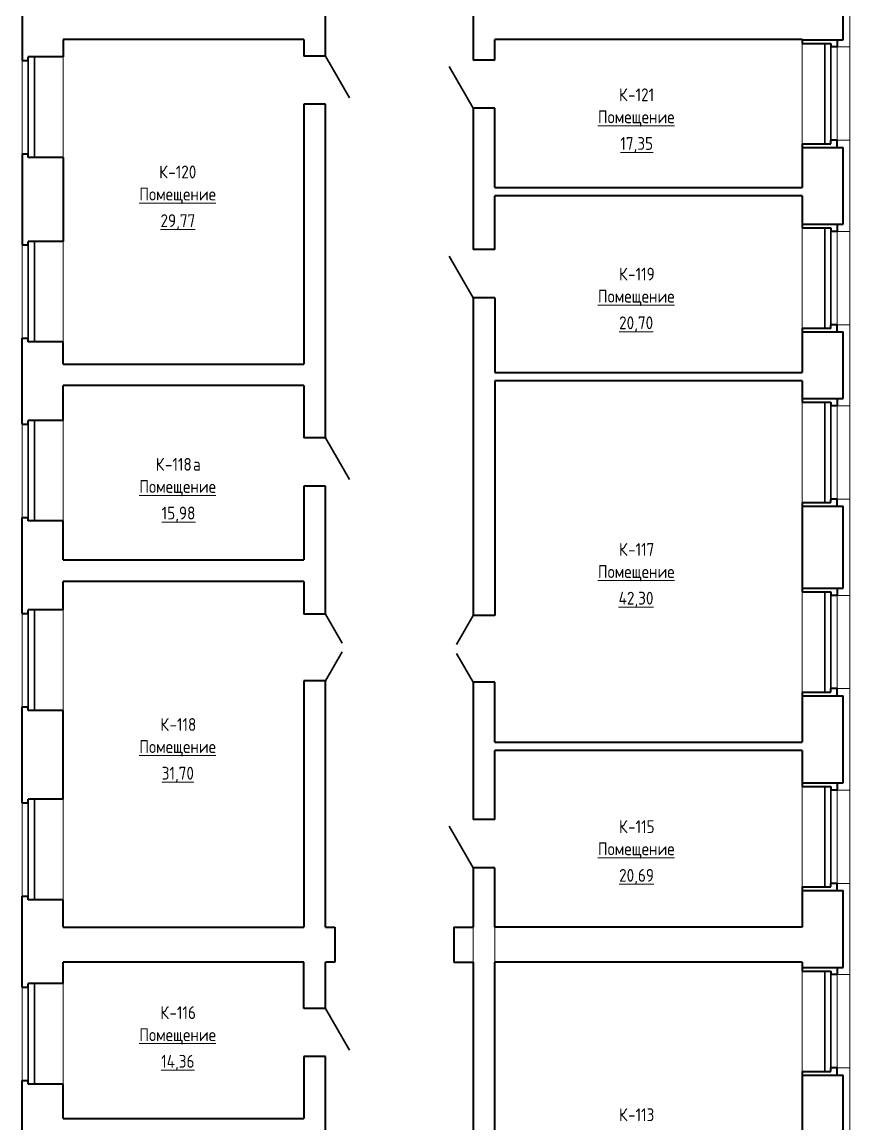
# Model space of a CAD drawing. Header units: millimetres. Extents: x -24 to 373619, y 275 to 149465.
# Drawn here: x 100066 to 116216, y 87105 to 108605 of the extents above; entities that cross this region are included whole.
import ezdxf

# ---------------------------------------------------------------- set-up
doc = ezdxf.new("R2010")
doc.units = ezdxf.units.MM
for name, color, linetype, lineweight in [('Двери', 7, 'Continuous', 18), ('Каркас_Импост', 7, 'Continuous', 30), ('Марки помещений', 7, 'Continuous', 18), ('Окна', 7, 'Continuous', 18), ('Панель', 7, 'Continuous', 30), ('Стены', 7, 'Continuous', 18), ('Стены разрез', 7, 'Continuous', 40)]:
    doc.layers.add(name, color=color, linetype=linetype, lineweight=lineweight)
doc.styles.add('GOST Common_1', font='GOST Common.ttf', dxfattribs={"width": 0.9, "height": 250})

# ---------------------------------------------------------------- blocks, each defined once
blk = doc.blocks.new('ИРНИТУ_Дверь_Однопольная_ДеревяннаяВнутренняя_филенчатая - 900х2080-1341260-001_Весь этаж')
at = {"layer": 'Панель'}
blk.add_line((-470, 210), (344, 680), dxfattribs=at)
blk = doc.blocks.new('AC_Дверь_Двупольная_ДеревяннаяВнутренняя_филенчатая_с_верхом - 1260х2080-413008-001_Весь этаж')
at = {"layer": 'Панель'}
for p, q in [((-650, 210), (-87, 535)), ((650, 210), (87, 535))]:
    blk.add_line(p, q, dxfattribs=at)
blk = doc.blocks.new('ИРНИТУ-Окно-ГОСТ23166-99_4_2_Створки - 1920 x 2350-763711-001_Весь этаж')
at = {"layer": 'Каркас_Импост'}
for p, q in [((-1018.1, -100), (941.9, -100)), ((-1018.1, -220), (-1018.1, -100)), ((-1018.1, -100), (-983.1, -100)), ((941.9, -100), (906.9, -100)), ((941.9, -220), (941.9, -100)), ((-1018.1, -220), (941.9, -220)), ((-1018.1, -220), (-983.1, -220)), ((941.9, -220), (906.9, -220))]:
    blk.add_line(p, q, dxfattribs=at)
blk = doc.blocks.new('ИРНИТУ-Окно-ГОСТ23166-99_4_2_Створки - 1920 x 2350-415142-001_Весь этаж')
at = {"layer": 'Каркас_Импост'}
for p, q in [((-1018.1, 280), (941.9, 280)), ((-1018.1, 280), (-1018.1, 160)), ((-1018.1, 280), (-983.1, 280)), ((941.9, 280), (906.9, 280)), ((941.9, 280), (941.9, 160)), ((-1018.1, 160), (941.9, 160)), ((-1018.1, 160), (-983.1, 160)), ((941.9, 160), (906.9, 160))]:
    blk.add_line(p, q, dxfattribs=at)

msp = doc.modelspace()

# ---------------------------------------------------------------- linework, layer by layer
at = {"layer": 'Стены'}
for p, q in [((116216, 109839), (116216, 99299)), ((115286, 106229), (115286, 108189)), ((115966, 108119), (115966, 106299)), ((115966, 108119), (116216, 108119)), ((100066, 106035), (100066, 107855)), ((100866, 107925), (100866, 105965)), ((116216, 106299), (115966, 106299)), ((115286, 102629), (115286, 104589)), ((115966, 104519), (115966, 102699)), ((115966, 104519), (116216, 104519)), ((100866, 104325), (100866, 102365)), ((100066, 102435), (100066, 104255)), ((116216, 102699), (115966, 102699)), ((115286, 99229), (115286, 101189)), ((115966, 101119), (115966, 99299)), ((115966, 101119), (116216, 101119)), ((100066, 98940), (100066, 100760)), ((100866, 100830), (100866, 98870)), ((116216, 99299), (115966, 99299)), ((116216, 99299), (116216, 84499)), ((115286, 95529), (115286, 97489)), ((115966, 97419), (115966, 95599)), ((115966, 97419), (116216, 97419)), ((100066, 95245), (100066, 97065)), ((100866, 97135), (100866, 95175)), ((116216, 95599), (115966, 95599)), ((115286, 91729), (115286, 93689)), ((115966, 93619), (115966, 91799)), ((115966, 93619), (116216, 93619)), ((100066, 91550), (100066, 93370)), ((100866, 93440), (100866, 91480)), ((116216, 91799), (115966, 91799)), ((108866, 90945), (108866, 90265)), ((109286, 90265), (109286, 90945)), ((115286, 88129), (115286, 90089)), ((115966, 90019), (115966, 88199)), ((115966, 90019), (116216, 90019)), ((100066, 87954), (100066, 89774)), ((100866, 89844), (100866, 87884)), ((116216, 88199), (115966, 88199))]:
    msp.add_line(p, q, dxfattribs=at)
at = {"layer": 'Стены разрез'}
for p, q in [((108866, 110364), (108866, 107864)), ((105986, 107941), (105986, 109821)), ((116086, 108259), (116086, 109699)), ((100066, 109535), (100066, 107855)), ((100866, 108265), (100866, 107925)), ((105566, 108265), (100866, 108265)), ((105566, 108265), (105566, 107941)), ((109286, 107864), (109286, 108265)), ((115286, 108265), (109286, 108265)), ((115286, 108265), (115286, 108189)), ((115286, 108259), (116086, 108259)), ((115286, 108189), (115846, 108189)), ((115846, 108189), (115846, 108119)), ((115966, 108259), (115966, 108119)), ((105986, 107941), (105566, 107941)), ((115966, 108119), (115846, 108119)), ((100066, 107855), (100186, 107855)), ((100186, 107855), (100186, 107925)), ((100866, 107925), (100186, 107925)), ((109286, 107864), (108866, 107864)), ((105566, 107001), (105566, 101931)), ((105986, 107001), (105566, 107001)), ((105986, 100491), (105986, 107001)), ((108866, 106924), (108866, 104164)), ((109286, 106924), (108866, 106924)), ((109286, 105374), (109286, 106924)), ((115286, 106229), (115286, 105374)), ((115286, 106229), (115846, 106229)), ((115846, 106229), (115846, 106299)), ((115966, 106299), (115846, 106299)), ((115966, 106159), (115966, 106299)), ((100066, 106035), (100066, 104255)), ((100066, 106035), (100186, 106035)), ((100186, 105965), (100186, 106035)), ((115286, 106159), (116086, 106159)), ((116086, 104659), (116086, 106159)), ((100866, 105965), (100186, 105965)), ((100866, 105965), (100866, 104325)), ((109286, 105374), (115286, 105374)), ((109286, 104164), (109286, 105214)), ((115286, 105214), (109286, 105214)), ((115286, 105214), (115286, 104589)), ((115286, 104659), (116086, 104659)), ((115286, 104589), (115846, 104589)), ((115846, 104589), (115846, 104519)), ((115966, 104519), (115846, 104519)), ((115966, 104659), (115966, 104519)), ((100186, 104255), (100186, 104325)), ((100866, 104325), (100186, 104325)), ((100066, 104255), (100186, 104255)), ((109286, 104164), (108866, 104164)), ((108866, 103224), (108866, 97024)), ((109286, 103224), (108866, 103224)), ((109286, 103224), (109286, 101764)), ((115286, 102629), (115286, 101764)), ((115286, 102629), (115846, 102629)), ((115286, 102559), (116086, 102559)), ((115846, 102629), (115846, 102699)), ((115966, 102699), (115846, 102699)), ((115966, 102559), (115966, 102699)), ((116086, 101259), (116086, 102559)), ((100066, 100760), (100066, 102435)), ((100066, 102435), (100186, 102435)), ((100186, 102365), (100186, 102435)), ((100866, 102365), (100186, 102365)), ((100866, 101931), (100866, 102365)), ((100866, 101931), (105566, 101931)), ((109286, 101764), (115286, 101764)), ((100866, 100830), (100866, 101511)), ((105566, 101511), (100866, 101511)), ((105566, 101511), (105566, 100491)), ((109286, 101604), (109286, 97024)), ((115286, 101604), (109286, 101604)), ((115286, 101604), (115286, 101189)), ((115286, 101259), (116086, 101259)), ((115286, 101189), (115846, 101189)), ((115846, 101189), (115846, 101119)), ((115966, 101119), (115846, 101119)), ((115966, 101259), (115966, 101119)), ((100066, 100760), (100186, 100760)), ((100186, 100760), (100186, 100830)), ((100866, 100830), (100186, 100830)), ((105986, 100491), (105566, 100491)), ((105566, 99551), (105566, 98111)), ((105986, 99551), (105566, 99551)), ((105986, 97051), (105986, 99551)), ((115286, 99229), (115286, 97489)), ((115286, 99229), (115846, 99229)), ((115286, 99159), (116086, 99159)), ((115846, 99229), (115846, 99299)), ((115966, 99299), (115846, 99299)), ((115966, 99159), (115966, 99299)), ((116086, 97559), (116086, 99159)), ((100066, 97065), (100066, 98940)), ((100066, 98940), (100186, 98940)), ((100186, 98870), (100186, 98940)), ((100866, 98870), (100186, 98870)), ((100866, 98111), (100866, 98870)), ((100866, 98111), (105566, 98111)), ((100866, 97135), (100866, 97691)), ((105566, 97691), (100866, 97691)), ((105566, 97691), (105566, 97051)), ((115286, 97559), (116086, 97559)), ((115286, 97489), (115846, 97489)), ((115846, 97489), (115846, 97419)), ((115966, 97419), (115846, 97419)), ((115966, 97559), (115966, 97419)), ((100066, 97065), (100186, 97065)), ((100186, 97065), (100186, 97135)), ((100866, 97135), (100186, 97135)), ((105986, 97051), (105566, 97051)), ((109286, 97024), (108866, 97024)), ((105566, 95751), (105566, 90945)), ((105986, 95751), (105566, 95751)), ((105986, 90945), (105986, 95751)), ((108866, 95724), (108866, 93044)), ((109286, 95724), (108866, 95724)), ((109286, 94554), (109286, 95724)), ((115286, 95529), (115286, 94554)), ((115286, 95529), (115846, 95529)), ((115846, 95529), (115846, 95599)), ((115966, 95599), (115846, 95599)), ((115966, 95459), (115966, 95599)), ((100066, 93370), (100066, 95245)), ((100066, 95245), (100186, 95245)), ((100186, 95175), (100186, 95245)), ((115286, 95459), (116086, 95459)), ((116086, 93759), (116086, 95459)), ((100866, 95175), (100186, 95175)), ((100866, 93440), (100866, 95175)), ((109286, 94554), (115286, 94554)), ((109286, 93044), (109286, 94394)), ((115286, 94394), (109286, 94394)), ((115286, 94394), (115286, 93689)), ((115286, 93759), (116086, 93759)), ((115966, 93759), (115966, 93619)), ((115286, 93689), (115846, 93689)), ((115846, 93689), (115846, 93619)), ((115966, 93619), (115846, 93619)), ((100066, 93370), (100186, 93370)), ((100186, 93370), (100186, 93440)), ((100866, 93440), (100186, 93440)), ((109286, 93044), (108866, 93044)), ((108866, 92104), (108866, 90945)), ((109286, 92104), (108866, 92104)), ((109286, 90945), (109286, 92104)), ((115286, 91729), (115286, 90945)), ((115286, 91729), (115846, 91729)), ((115286, 91659), (116086, 91659)), ((115846, 91729), (115846, 91799)), ((115966, 91799), (115846, 91799)), ((115966, 91659), (115966, 91799)), ((116086, 90159), (116086, 91659)), ((100066, 89774), (100066, 91550)), ((100066, 91550), (100186, 91550)), ((100186, 91480), (100186, 91550)), ((100866, 91480), (100186, 91480)), ((100866, 90945), (100866, 91480)), ((100866, 90945), (105566, 90945)), ((105986, 90945), (106166, 90945)), ((106166, 90945), (106166, 90265)), ((108486, 90945), (108866, 90945)), ((108486, 90945), (108486, 90265)), ((115286, 90945), (109286, 90945)), ((100866, 89844), (100866, 90265)), ((105566, 90265), (100866, 90265)), ((105566, 89361), (105566, 90265)), ((105986, 89361), (105986, 90265)), ((106166, 90265), (105986, 90265)), ((108486, 90265), (108866, 90265)), ((108866, 90265), (108866, 85934)), ((109286, 85934), (109286, 90265)), ((115286, 90265), (109286, 90265)), ((115286, 90265), (115286, 90089)), ((115286, 90159), (116086, 90159)), ((115286, 90089), (115846, 90089)), ((115846, 90089), (115846, 90019)), ((115966, 90159), (115966, 90019)), ((115966, 90019), (115846, 90019)), ((100066, 89774), (100186, 89774)), ((100186, 89774), (100186, 89844)), ((100866, 89844), (100186, 89844)), ((105986, 89361), (105566, 89361)), ((105566, 88421), (105566, 87211)), ((105986, 88421), (105566, 88421)), ((105986, 86001), (105986, 88421)), ((115846, 88129), (115846, 88199)), ((115966, 88199), (115846, 88199)), ((115966, 88059), (115966, 88199)), ((100066, 86079), (100066, 87954)), ((100066, 87954), (100186, 87954)), ((100186, 87884), (100186, 87954)), ((115286, 88129), (115286, 86389)), ((115286, 88129), (115846, 88129)), ((115286, 88059), (116086, 88059)), ((116086, 86459), (116086, 88059)), ((100866, 87884), (100186, 87884)), ((100866, 87211), (100866, 87884)), ((100866, 87211), (105566, 87211))]:
    msp.add_line(p, q, dxfattribs=at)

# ---------------------------------------------------------------- block references
at = {"layer": 'Двери'}
for name, p, rotation in [('ИРНИТУ_Дверь_Однопольная_ДеревяннаяВнутренняя_филенчатая - 900х2080-1341260-001_Весь этаж', (105776, 107471), 269.9999999999999), ('ИРНИТУ_Дверь_Однопольная_ДеревяннаяВнутренняя_филенчатая - 900х2080-1341260-001_Весь этаж', (109076, 107394), 89.99999999999993), ('ИРНИТУ_Дверь_Однопольная_ДеревяннаяВнутренняя_филенчатая - 900х2080-1341260-001_Весь этаж', (109076, 103694), 89.99999999999993), ('ИРНИТУ_Дверь_Однопольная_ДеревяннаяВнутренняя_филенчатая - 900х2080-1341260-001_Весь этаж', (105776, 100021), 269.9999999999999), ('AC_Дверь_Двупольная_ДеревяннаяВнутренняя_филенчатая_с_верхом - 1260х2080-413008-001_Весь этаж', (105776, 96401), 269.9999999999999), ('AC_Дверь_Двупольная_ДеревяннаяВнутренняя_филенчатая_с_верхом - 1260х2080-413008-001_Весь этаж', (109076, 96374), 89.99999999999993), ('ИРНИТУ_Дверь_Однопольная_ДеревяннаяВнутренняя_филенчатая - 900х2080-1341260-001_Весь этаж', (109076, 92574), 89.99999999999993), ('ИРНИТУ_Дверь_Однопольная_ДеревяннаяВнутренняя_филенчатая - 900х2080-1341260-001_Весь этаж', (105776, 88891), 269.9999999999999)]:
    msp.add_blockref(name, p, dxfattribs=dict(at, rotation=rotation))
at = {"layer": 'Окна'}
for name, p, rotation in [('ИРНИТУ-Окно-ГОСТ23166-99_4_2_Створки - 1920 x 2350-763711-001_Весь этаж', (115626, 107247), 90), ('ИРНИТУ-Окно-ГОСТ23166-99_4_2_Створки - 1920 x 2350-415142-001_Весь этаж', (100466, 106983), 89.99999999999993), ('ИРНИТУ-Окно-ГОСТ23166-99_4_2_Створки - 1920 x 2350-763711-001_Весь этаж', (115626, 103647), 90), ('ИРНИТУ-Окно-ГОСТ23166-99_4_2_Створки - 1920 x 2350-415142-001_Весь этаж', (100466, 103383), 89.99999999999993), ('ИРНИТУ-Окно-ГОСТ23166-99_4_2_Створки - 1920 x 2350-763711-001_Весь этаж', (115626, 100247), 90), ('ИРНИТУ-Окно-ГОСТ23166-99_4_2_Створки - 1920 x 2350-415142-001_Весь этаж', (100466, 99888), 89.99999999999993), ('ИРНИТУ-Окно-ГОСТ23166-99_4_2_Створки - 1920 x 2350-763711-001_Весь этаж', (115626, 96547), 90), ('ИРНИТУ-Окно-ГОСТ23166-99_4_2_Створки - 1920 x 2350-415142-001_Весь этаж', (100466, 96193), 89.99999999999993), ('ИРНИТУ-Окно-ГОСТ23166-99_4_2_Створки - 1920 x 2350-763711-001_Весь этаж', (115626, 92747), 90), ('ИРНИТУ-Окно-ГОСТ23166-99_4_2_Створки - 1920 x 2350-415142-001_Весь этаж', (100466, 92498), 89.99999999999993), ('ИРНИТУ-Окно-ГОСТ23166-99_4_2_Створки - 1920 x 2350-763711-001_Весь этаж', (115626, 89147), 90), ('ИРНИТУ-Окно-ГОСТ23166-99_4_2_Створки - 1920 x 2350-415142-001_Весь этаж', (100466, 88902), 89.99999999999993)]:
    msp.add_blockref(name, p, dxfattribs=dict(at, rotation=rotation))

# ---------------------------------------------------------------- texts
at = {"layer": 'Марки помещений', "lineweight": 9, "char_height": 250, "attachment_point": 1, "style": 'GOST Common_1'}
for s, insert, width in [('\\fGOST Common|b0|i0|c204|p34|;\\W.9;К', (111710, 107311), 216.46), ('-121', (111888, 107311), 663.8), ('\\LПомещение', (111299, 106880), 1875.95), ('\\L17,35', (111737, 106361), 815.32), ('\\fGOST Common|b0|i0|c204|p34|;\\W.9;К', (102740, 105805), 216.46), ('-120', (102918, 105805), 721.52), ('\\LПомещение', (102353, 105374), 1875.95), ('\\L29,77', (102767, 104855), 873.04), ('\\fGOST Common|b0|i0|c204|p34|;\\W.9;К', (111710, 103812), 216.46), ('-119', (111888, 103812), 663.8), ('\\LПомещение', (111299, 103381), 1875.95), ('\\L20,70', (111713, 102862), 873.04), ('\\fGOST Common|b0|i0|c204|p34|;\\W.9;К', (102674, 100100), 216.46), ('-118', (102853, 100100), 663.8), ('\\fGOST Common|b0|i0|c204|p34|;\\W.9;а', (103401, 100100), 216.46), ('\\LПомещение', (102353, 99669), 1875.95), ('\\L15,98', (102790, 99150), 815.32), ('\\fGOST Common|b0|i0|c204|p34|;\\W.9;К', (111710, 98439), 216.46), ('-117', (111888, 98439), 663.8), ('\\LПомещение', (111299, 98008), 1875.95), ('\\L42,30', (111704, 97489), 894.68), ('\\fGOST Common|b0|i0|c204|p34|;\\W.9;К', (102763, 95024), 216.46), ('-118', (102942, 95024), 663.8), ('\\LПомещение', (102353, 94593), 1875.95), ('\\L31,70', (102790, 94074), 815.32), ('\\fGOST Common|b0|i0|c204|p34|;\\W.9;К', (111710, 93031), 216.46), ('-115', (111888, 93031), 663.8), ('\\LПомещение', (111299, 92599), 1875.95), ('\\L20,69', (111713, 92081), 873.04), ('\\fGOST Common|b0|i0|c204|p34|;\\W.9;К', (102763, 89403), 216.46), ('-116', (102942, 89403), 663.8), ('\\LПомещение', (102353, 88972), 1875.95), ('\\L14,36', (102781, 88453), 836.96), ('\\fGOST Common|b0|i0|c204|p34|;\\W.9;К', (111710, 87410), 216.46), ('-113', (111888, 87410), 663.8)]:
    msp.add_mtext(s, dxfattribs=dict(at, insert=insert, width=width))

doc.saveas('drawing.dxf')
